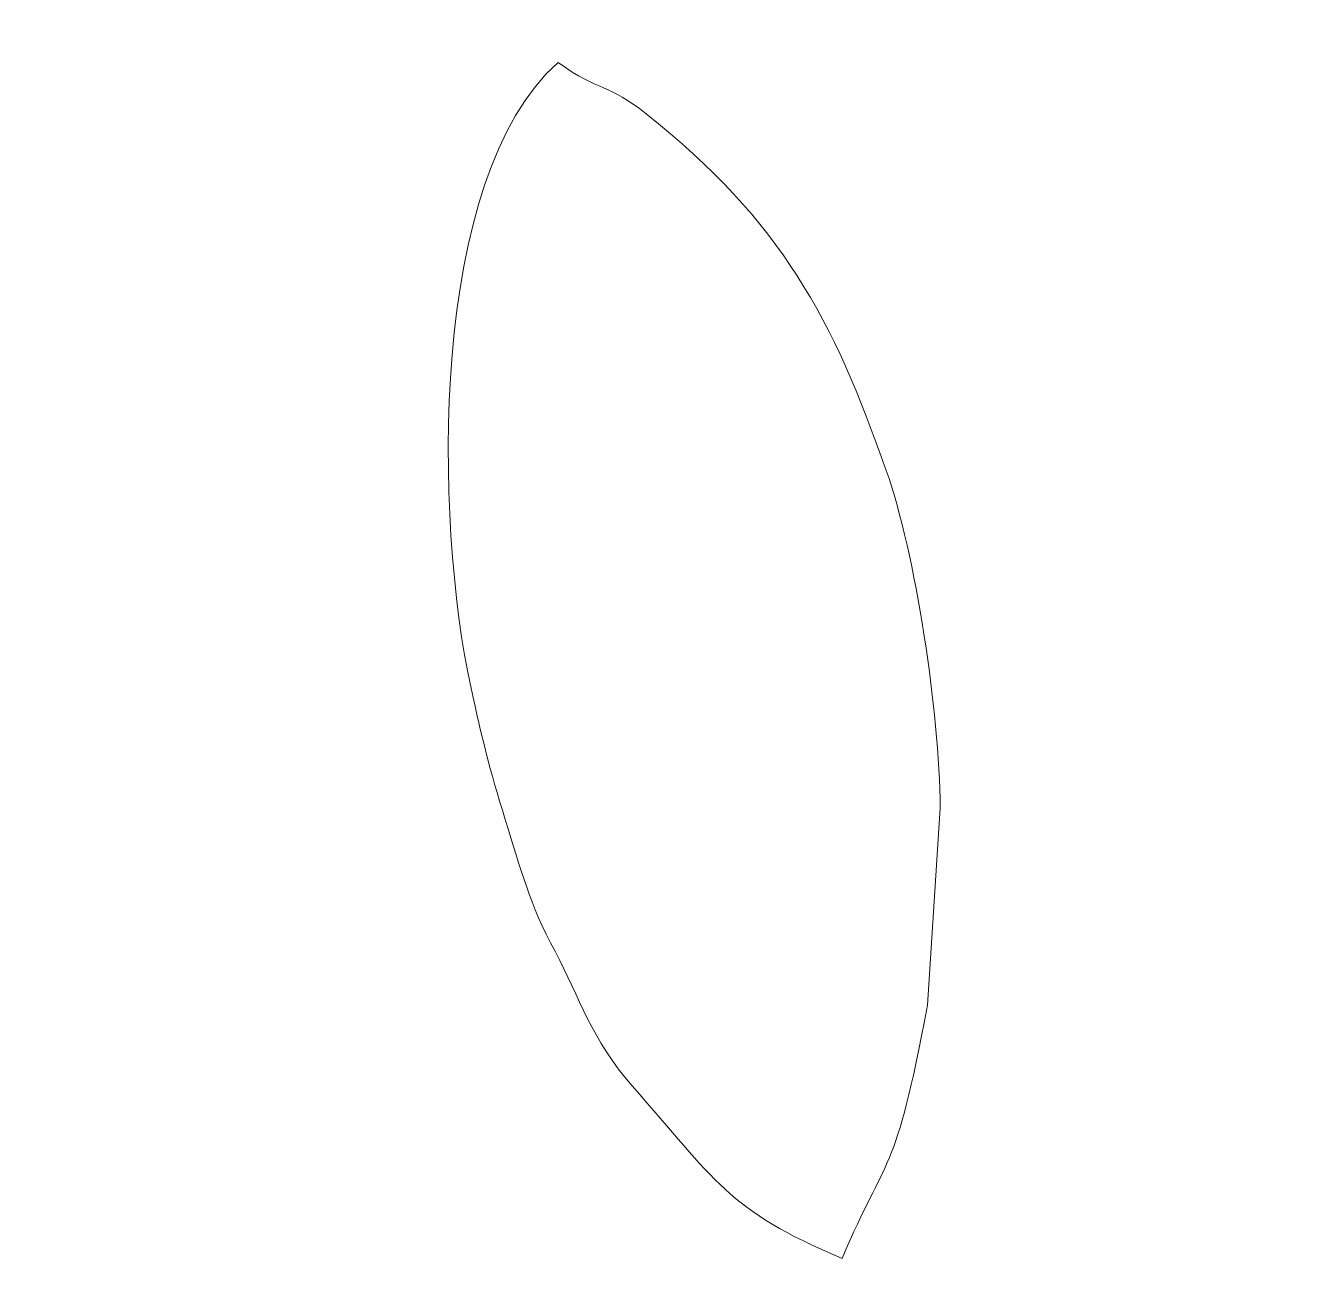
# Model space of a CAD drawing. Header units: centimetres. Extents: x -74 to 37, y -17 to 14.
# Drawn here: x 1.909 to 2.537, y 10.613 to 11.224 of the extents above; entities that cross this region are included whole.
import ezdxf

# ---------------------------------------------------------------- set-up
doc = ezdxf.new("R2010")
doc.units = ezdxf.units.CM
doc.header["$MEASUREMENT"] = 0
doc.layers.add('layer 1', color=7, linetype='Continuous')

msp = doc.modelspace()

# ---------------------------------------------------------------- linework, layer by layer
at = {"layer": 'layer 1', "color": 250, "lineweight": 9}
for points, knots in [([(-0.92279, 13.45147), (-0.92279, 13.45147), (-0.47054, 13.45147), (-0.47054, 13.45147), (-0.47054, 13.45147), (-0.47054, 13.45147), (-0.0183, 13.45147), (-0.0183, 13.45147), (-0.0183, 13.45147), (-0.0183, 13.45147), (-0.0383, 13.60147), (-0.0383, 13.60147), (-0.0383, 13.60147), (-0.0383, 13.60147), (-0.0183, 13.75147), (-0.0183, 13.75147), (-0.0183, 13.75147), (-0.0183, 13.75147), (0.4817, 13.75147), (0.4817, 13.75147), (0.4817, 13.75147), (0.4817, 13.75147), (0.9817, 13.75147), (0.9817, 13.75147), (0.9817, 13.75147), (0.9817, 13.75147), (1.0017, 13.60147), (1.0017, 13.60147), (1.0017, 13.60147), (1.0017, 13.60147), (0.9817, 13.45147), (0.9817, 13.45147), (0.9817, 13.45147), (0.9817, 13.45147), (1.6464, 13.45147), (1.6464, 13.45147), (1.6464, 13.45147), (1.6464, 13.45147), (2.3111, 13.45147), (2.3111, 13.45147), (2.3111, 13.45147), (2.3111, 13.45147), (2.2911, 13.60147), (2.2911, 13.60147), (2.2911, 13.60147), (2.2911, 13.60147), (2.3111, 13.75147), (2.3111, 13.75147), (2.3111, 13.75147), (2.3111, 13.75147), (2.8111, 13.75147), (2.8111, 13.75147), (2.8111, 13.75147), (2.8111, 13.75147), (3.3111, 13.75147), (3.3111, 13.75147), (3.3111, 13.75147), (3.3111, 13.75147), (3.3311, 13.60147), (3.3311, 13.60147), (3.3311, 13.60147), (3.3311, 13.60147), (3.3111, 13.45147), (3.3111, 13.45147), (3.3111, 13.45147), (3.3111, 13.45147), (4.2156, 13.45147), (4.2156, 13.45147), (4.2156, 13.45147), (4.2156, 13.45147), (4.2156, 3.45147), (4.2156, 3.45147), (4.2156, 3.45147), (4.2156, 3.45147), (3.76335, 3.45147), (3.76335, 3.45147), (3.76335, 3.45147), (3.76335, 3.45147), (3.3111, 3.45147), (3.3111, 3.45147), (3.3111, 3.45147), (3.3111, 3.45147), (3.3311, 3.30147), (3.3311, 3.30147), (3.3311, 3.30147), (3.3311, 3.30147), (3.3111, 3.15147), (3.3111, 3.15147), (3.3111, 3.15147), (3.3111, 3.15147), (2.8111, 3.15147), (2.8111, 3.15147), (2.8111, 3.15147), (2.8111, 3.15147), (2.3111, 3.15147), (2.3111, 3.15147), (2.3111, 3.15147), (2.3111, 3.15147), (2.2911, 3.30147), (2.2911, 3.30147), (2.2911, 3.30147), (2.2911, 3.30147), (2.3111, 3.45147), (2.3111, 3.45147), (2.3111, 3.45147), (2.3111, 3.45147), (1.6464, 3.45147), (1.6464, 3.45147), (1.6464, 3.45147), (1.6464, 3.45147), (0.9817, 3.45147), (0.9817, 3.45147), (0.9817, 3.45147), (0.9817, 3.45147), (1.0017, 3.30147), (1.0017, 3.30147), (1.0017, 3.30147), (1.0017, 3.30147), (0.9817, 3.15147), (0.9817, 3.15147), (0.9817, 3.15147), (0.9817, 3.15147), (0.4817, 3.15147), (0.4817, 3.15147), (0.4817, 3.15147), (0.4817, 3.15147), (-0.0183, 3.15147), (-0.0183, 3.15147), (-0.0183, 3.15147), (-0.0183, 3.15147), (-0.0383, 3.30147), (-0.0383, 3.30147), (-0.0383, 3.30147), (-0.0383, 3.30147), (-0.0183, 3.45147), (-0.0183, 3.45147), (-0.0183, 3.45147), (-0.0183, 3.45147), (-0.92279, 3.45147), (-0.92279, 3.45147), (-0.92279, 3.45147), (-0.92279, 3.45147), (-0.92279, 13.45147), (-0.92279, 13.45147)], [0, 0, 0, 0, 0.027027, 0.027027, 0.027027, 0.027027, 0.054054, 0.054054, 0.054054, 0.054054, 0.081081, 0.081081, 0.081081, 0.081081, 0.108108, 0.108108, 0.108108, 0.108108, 0.135135, 0.135135, 0.135135, 0.135135, 0.162162, 0.162162, 0.162162, 0.162162, 0.189189, 0.189189, 0.189189, 0.189189, 0.216216, 0.216216, 0.216216, 0.216216, 0.243243, 0.243243, 0.243243, 0.243243, 0.27027, 0.27027, 0.27027, 0.27027, 0.297297, 0.297297, 0.297297, 0.297297, 0.324324, 0.324324, 0.324324, 0.324324, 0.351351, 0.351351, 0.351351, 0.351351, 0.378378, 0.378378, 0.378378, 0.378378, 0.405405, 0.405405, 0.405405, 0.405405, 0.432432, 0.432432, 0.432432, 0.432432, 0.459459, 0.459459, 0.459459, 0.459459, 0.486486, 0.486486, 0.486486, 0.486486, 0.513514, 0.513514, 0.513514, 0.513514, 0.540541, 0.540541, 0.540541, 0.540541, 0.567568, 0.567568, 0.567568, 0.567568, 0.594595, 0.594595, 0.594595, 0.594595, 0.621622, 0.621622, 0.621622, 0.621622, 0.648649, 0.648649, 0.648649, 0.648649, 0.675676, 0.675676, 0.675676, 0.675676, 0.702703, 0.702703, 0.702703, 0.702703, 0.72973, 0.72973, 0.72973, 0.72973, 0.756757, 0.756757, 0.756757, 0.756757, 0.783784, 0.783784, 0.783784, 0.783784, 0.810811, 0.810811, 0.810811, 0.810811, 0.837838, 0.837838, 0.837838, 0.837838, 0.864865, 0.864865, 0.864865, 0.864865, 0.891892, 0.891892, 0.891892, 0.891892, 0.918919, 0.918919, 0.918919, 0.918919, 0.945946, 0.945946, 0.945946, 0.945946, 1, 1, 1, 1]), ([(2.20453, 10.70735), (2.18453, 10.72996), (2.17893, 10.75046), (2.16701, 10.7727), (2.16701, 10.7727), (2.15422, 10.79661), (2.15022, 10.81269), (2.14259, 10.83725), (2.14259, 10.83725), (2.13466, 10.86282), (2.13131, 10.87672), (2.12592, 10.90131), (2.12592, 10.90131), (2.10793, 10.98342), (2.10512, 11.15061), (2.16835, 11.20654), (2.16835, 11.20654), (2.18871, 11.19208), (2.19287, 11.19624), (2.21132, 11.18157), (2.21132, 11.18157), (2.27757, 11.12894), (2.3026, 11.08116), (2.32846, 11.00759), (2.32846, 11.00759), (2.34292, 10.96646), (2.35427, 10.89054), (2.3548, 10.8428), (2.3548, 10.8428), (2.3548, 10.8428), (2.34857, 10.74674), (2.34857, 10.74674), (2.34857, 10.74674), (2.33255, 10.66114), (2.32899, 10.6755), (2.30693, 10.6232), (2.30693, 10.6232), (2.25065, 10.64694), (2.24497, 10.66163), (2.20453, 10.70735)], [0, 0, 0, 0, 0.090909, 0.090909, 0.090909, 0.090909, 0.181818, 0.181818, 0.181818, 0.181818, 0.272727, 0.272727, 0.272727, 0.272727, 0.363636, 0.363636, 0.363636, 0.363636, 0.454545, 0.454545, 0.454545, 0.454545, 0.545455, 0.545455, 0.545455, 0.545455, 0.636364, 0.636364, 0.636364, 0.636364, 0.727273, 0.727273, 0.727273, 0.727273, 0.818182, 0.818182, 0.818182, 0.818182, 1, 1, 1, 1])]:
    msp.add_open_spline(points, degree=3, knots=knots, dxfattribs=at)

doc.saveas('drawing.dxf')
